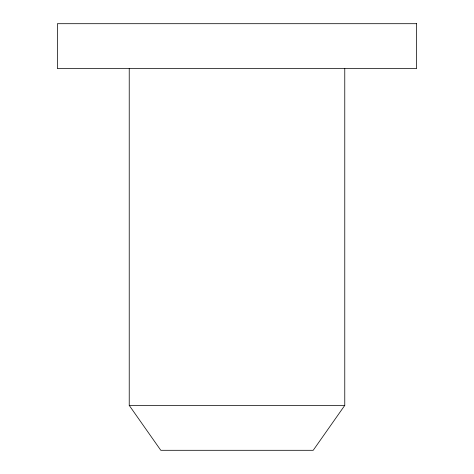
<?xml version="1.0" encoding="UTF-8"?>
<svg xmlns="http://www.w3.org/2000/svg" width="474" height="474" viewBox="0 0 474 474"><rect width="100%" height="100%" fill="white"/><g stroke="black" fill="none" stroke-linecap="round" stroke-linejoin="round"><path stroke-width="0.71" d="M344.77 68.606L344.77 405.394L313.207 450.3L160.793 450.3L129.23 405.394L129.23 68.606M129.23 405.394L344.77 405.394M416.622 23.7L57.378 23.7L57.378 68.606L416.622 68.606L416.622 23.7"/></g></svg>
